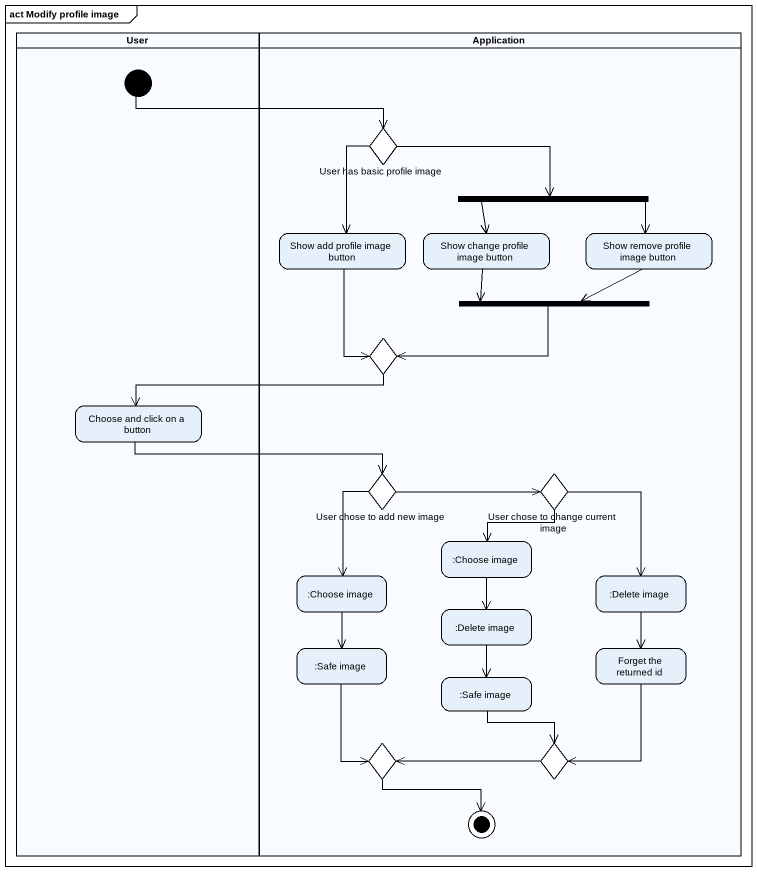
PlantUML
@startuml
mainframe act Modify profile image
hide empty description
state User <<partition>> {
  state initial1 <<start>>
  state "Choose and click on a button" as Choose_and_click_on_a_button
}
state Application <<partition>> {
  state "User has basic profile image" as User_has_basic_profile_image <<choice>>
  state fork1 <<fork>>
  state "Show add profile image button" as Show_add_profile_image
  state "Show change profile image button" as Show_change_profile_image
  state "Show remove profile image button" as Show_remove_profile_image
  state fork2 <<join>>
  state choice1 <<choice>>
  state "User chose to add new image" as User_chose_to_add_new_image <<choice>>
  state "User chose to change current image" as User_chose_to_change <<choice>>
  state ":Choose image" as Choose_image
  state ":Choose image" as Choose_image_2
  state ":Delete image" as Delete_image
  state ":Delete image" as Delete_image_2
  state ":Safe image" as Safe_image
  state "Forget the returned id" as Forget_the_returned_id
  state ":Safe image" as Safe_image_2
  state choice2 <<choice>>
  state choice3 <<choice>>
  choice2 --> [*]
}
initial1 -right-> User_has_basic_profile_image
User_has_basic_profile_image -right-> fork1
User_has_basic_profile_image --> Show_add_profile_image
fork1 --> Show_change_profile_image
fork1 -right-> Show_remove_profile_image
Show_add_profile_image --> choice1
Show_change_profile_image --> fork2
Show_remove_profile_image -left-> fork2
fork2 -left-> choice1
choice1 -left-> Choose_and_click_on_a_button
Choose_and_click_on_a_button -right-> User_chose_to_add_new_image
User_chose_to_add_new_image -right-> User_chose_to_change
User_chose_to_add_new_image --> Choose_image
User_chose_to_change --> Choose_image_2
User_chose_to_change --> Delete_image
Choose_image --> Safe_image
Choose_image_2 --> Delete_image_2
Delete_image --> Forget_the_returned_id
Delete_image_2 --> Safe_image_2
Safe_image --> choice2
Forget_the_returned_id --> choice3
Safe_image_2 --> choice3
choice3 -left-> choice2
@enduml
